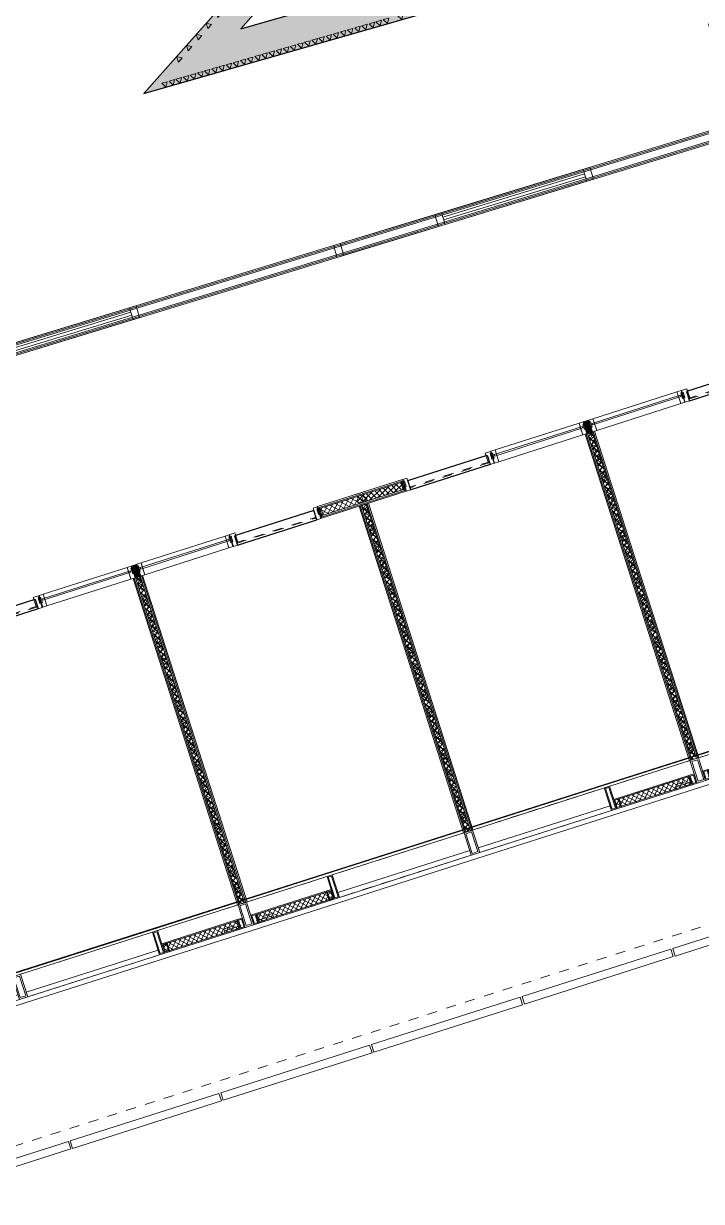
# Model space of a CAD drawing. Header units: metres. Extents: x 66528 to 66676, y 35171 to 35248.
# Drawn here: x 66597.12 to 66603.98, y 35192.25 to 35204.18 of the extents above; entities that cross this region are included whole.
import ezdxf

# ---------------------------------------------------------------- set-up
doc = ezdxf.new("R2010")
doc.units = ezdxf.units.M
doc.header["$LTSCALE"] = 0.00254
for name, pattern in [('Ohne Titel-20', [0.39368, 0.1388888888888889, -0.2547911111111111]), ('Ohne Titel-22', [0.78736, 0.39368, -0.39368]), ('Ohne Titel-23', [0.19685039370078738, 0.1377952755905512, -0.0590551181102362])]:
    doc.linetypes.add(name, pattern=pattern)
for name, color, linetype, lineweight in [('AUSBAU - Darstellungen - Fassade', 7, 'Continuous', 13), ('AUSBAU - Darstellungen - Trockenbau', 7, 'Continuous', 13), ('AUSBAU - Darstellungen - Wände - Mauerwerk', 7, 'Continuous', 25), ('AUSBAU - Objekte - Türen', 7, 'Continuous', 13), ('ROHBAU - Darstellungen - Decken', 150, 'Continuous', 25), ('ROHBAU - Darstellungen - Sichtbetonklassen', 7, 'Continuous', 5), ('ROHBAU - Darstellungen - Wände', 7, 'Continuous', 25)]:
    doc.layers.add(name, color=color, linetype=linetype, lineweight=lineweight)
pattern_1 = [(45, (0, 0), (0.009921875, -0.0088194444454712), [])]
pattern_2 = [(-45, (0.0353553390593274, -0.0353553390593274), (-0.0088970057229139, -0.0109467442724659), [])]
pattern_3 = [(-45.00000000000002, (-34821.13429023796, 66593.29968317236), (-0.0282842712474619, -0.0282842712474619), []), (-135, (-34821.28396117331, 66593.150012237), (-0.0284226963337624, 0.0281451653595912), [])]

# ---------------------------------------------------------------- blocks, each defined once
blk = doc.blocks.new('SB 4')
at = {"layer": 'ROHBAU - Darstellungen - Sichtbetonklassen', "color": 251, "linetype": 'Continuous', "lineweight": 5, "flags": 128}
for points in [[(-0.1213244507059264, -0.05), (-0.15, 0), (-0.1786755492940736, -0.05)], [(-0.0286755492940736, -0.05), (0, 0), (0.0286755492940736, -0.05)]]:
    blk.add_lwpolyline(points, close=True, dxfattribs=at)
blk = doc.blocks.new('Gruppe-199-1')
at = {"layer": 'ROHBAU - Darstellungen - Sichtbetonklassen', "color": 7, "rotation": 196.1550094128664}
for p in [(66601.23407778231, 35204.30748717664), (66601.52314571058, 35204.39048923958), (66600.94500985404, 35204.2244851137), (66600.94500985404, 35204.2244851137), (66600.65594192575, 35204.14148305076), (66600.0778060692, 35203.97547892487), (66600.36687399747, 35204.05848098782), (66599.78873814091, 35203.89247686194), (66599.21060228435, 35203.72647273607), (66599.49967021262, 35203.809474799), (66598.92153435608, 35203.64347067312), (66598.63246642778, 35203.56046861018)]:
    blk.add_blockref('SB 4', p, dxfattribs=at)
blk = doc.blocks.new('Gruppe-200-1')
at = {"layer": 'ROHBAU - Darstellungen - Sichtbetonklassen', "color": 7, "rotation": 48.6645837477981}
for p in [(66605.53783872174, 35211.6234365), (66605.33867593412, 35211.39808390151), (66605.13951314654, 35211.17273130299), (66604.94035035894, 35210.9473787045), (66604.74118757134, 35210.722026106), (66604.54202478372, 35210.4966735075), (66604.34286199615, 35210.271320909), (66604.14369920854, 35210.04596831051), (66603.94453642095, 35209.820615712), (66603.94453642095, 35209.820615712), (66603.74537363334, 35209.59526311352), (66603.54621084574, 35209.36991051502), (66603.34704805816, 35209.14455791652), (66603.14788527056, 35208.91920531802), (66602.94872248295, 35208.69385271952), (66602.74955969537, 35208.46850012102), (66602.55039690777, 35208.24314752252), (66602.35123412017, 35208.01779492403), (66602.15207133257, 35207.79244232553), (66601.95290854498, 35207.56708972703), (66601.75374575738, 35207.34173712853), (66601.55458296978, 35207.11638453003), (66601.3554201822, 35206.89103193153), (66601.15625739457, 35206.66567933304), (66600.95709460699, 35206.44032673453), (66600.75793181939, 35206.21497413603), (66600.55876903179, 35205.98962153754), (66600.3596062442, 35205.76426893904), (66600.1604434566, 35205.53891634053), (66599.96128066898, 35205.31356374206), (66599.96128066898, 35205.31356374206), (66599.76211788143, 35205.08821114356), (66599.5629550938, 35204.86285854506), (66599.3637923062, 35204.63750594656), (66599.16462951861, 35204.41215334806), (66598.96546673102, 35204.18680074957), (66598.76630394343, 35203.96144815107)]:
    blk.add_blockref('SB 4', p, dxfattribs=at)
blk = doc.blocks.new('BTS_kombi_flurtür_OG4')
at = {"layer": 'AUSBAU - Objekte - Türen', "linetype": 'Continuous'}
for p, q in [((-0.7500128874797467, 0.0475006535042681), (0.7499931819236498, 0.0474966880448216)), ((-0.7500128081708788, 0.0775006535041633), (0.7499932612325177, 0.0774966880447168))]:
    blk.add_line(p, q, dxfattribs=at)
at = {"layer": 'AUSBAU - Objekte - Türen', "linetype": 'Continuous', "lineweight": 5, "flags": 128}
for points in [[(-0.8200067870602546, 0.1249999925868569), (-0.7500128478253127, 0.1249999925868569), (-0.7500128478253127, -7.4131431e-09), (-0.8200067870602546, -7.4131431e-09)], [(-0.7500128478253127, 0.124999992586857), (0.7499871521746871, 0.124999992586857), (0.7499871521746871, -7.413143e-09), (-0.7500128478253127, -7.413143e-09)]]:
    blk.add_lwpolyline(points, close=True, dxfattribs=at)
at = {"layer": 'AUSBAU - Objekte - Türen', "flags": 128}
for points in [[(0.7499871521746873, 0.1249943278103533), (0.7499750133678936, -9.517208142e-07), (0.8199750131386815, -5.6721896467e-06), (0.8199871519454749, 0.1249896073415208)], [(1.819987148671016, 0.1249077376552257), (1.819975009864222, -8.75418759418e-05), (1.88997500963501, -9.22623447743e-05), (1.889987148441804, 0.1249030171863932)]]:
    blk.add_lwpolyline(points, close=True, dxfattribs=at)
at = {"layer": 'AUSBAU - Objekte - Türen', "color": 253, "linetype": 'Ohne Titel-22', "flags": 128}
blk.add_lwpolyline([(1.819987148671016, 0.1248460009792425), (1.819975009864222, -8.65975682706e-05), (0.8199750131386815, -1.91961157838e-05), (0.8199871519454749, 0.1249134024317294)], close=True, dxfattribs=at)
at = {"layer": 'AUSBAU - Objekte - Türen', "color": 255, "linetype": 'Continuous', "flags": 128}
blk.add_lwpolyline([(1.819987148671016, 0.1248123184248222), (1.819975009864222, -8.65975682706e-05), (0.8199750131386815, -1.92142876069e-05), (0.8199871519454749, 0.1248797017054859)], close=True, dxfattribs=at)
blk = doc.blocks.new('Nieschentür_2')
at = {"layer": 'AUSBAU - Objekte - Türen', "color": 253, "linetype": 'Ohne Titel-22'}
for p, q in [((-1.49012e-11, -1.216814568325877), (3.1109e-12, 0.2540309800555043)), ((0.0699999999925494, -1.216814568318426), (0.0700000000015554, 0.2540309800555043))]:
    blk.add_line(p, q, dxfattribs=at)
at = {"layer": 'AUSBAU - Objekte - Türen'}
blk.add_line((-1.49012e-11, -1.116324905499815), (0.0699999999850989, -1.116324905499815), dxfattribs=at)
at = {"layer": 'AUSBAU - Objekte - Türen', "linetype": 'Ohne Titel-22'}
blk.add_line((0.0699999999925494, -1.216814568318426), (-1.49012e-11, -1.216814568325877), dxfattribs=at)
at = {"layer": 'AUSBAU - Objekte - Türen', "flags": 128}
for points in [[(0.0700402431575991, 0.2540309800507306), (-0.0353579757982467, 0.2540309800507306), (-0.0353579757982467, 0.319030980050718), (0.0700402431575991, 0.319030980050718)], [(0.0946435599178076, -1.276324905477464), (-0.0353524590283632, -1.276324905477464), (-0.0353564400821924, -1.206324905499815), (0.0946435599178076, -1.206324905499815)]]:
    blk.add_lwpolyline(points, close=True, dxfattribs=at)
blk = doc.blocks.new('Gruppe-313-1')
at = {"layer": 'ROHBAU - Darstellungen - Sichtbetonklassen', "color": 7, "rotation": 196.1549987129385}
for p in [(66600.5820287208, 35204.12026448216), (66600.00389283322, 35203.95426046425), (66600.29296077702, 35204.0372624732), (66599.71482488945, 35203.8712584553), (66599.13668900187, 35203.70525443739), (66599.42575694567, 35203.78825644634), (66598.84762105813, 35203.62225242842), (66598.55855311432, 35203.53925041947)]:
    blk.add_blockref('SB 4', p, dxfattribs=at)
blk = doc.blocks.new('Fassade_BTS_1.60m_Balkon (2D)')
at = {"layer": 'AUSBAU - Darstellungen - Fassade', "linetype": 'Ohne Titel-22'}
blk.add_line((-0.755, 0), (0.755, 0), dxfattribs=at)
at = {"layer": 'AUSBAU - Darstellungen - Fassade', "lineweight": 5, "flags": 128}
blk.add_lwpolyline([(-0.7900004933997989, -1.760003731712698), (-0.7900004933997989, -1.840003731712698), (0.7899995066002012, -1.840003731712698), (0.7899995066002012, -1.760003731712698)], close=True, dxfattribs=at)
blk = doc.blocks.new('Pfosten ab 1.OG (2D)')
at = {"layer": 'AUSBAU - Darstellungen - Fassade', "flags": 128}
for points in [[(-0.045, 0.1199999999997676), (0.045, 0.1199999999997676), (0.045, -0.1199999999997676), (-0.045, -0.1199999999997676)], [(-0.03, 0.1049999999997676), (0.03, 0.1049999999997676), (0.03, -0.1049999999997676), (-0.03, -0.1049999999997676)]]:
    blk.add_lwpolyline(points, close=True, dxfattribs=at)
blk = doc.blocks.new('Fassade_BTS_2.40m_Flügel 0.8m (2D)')
at = {"layer": 'AUSBAU - Darstellungen - Fassade', "linetype": 'Continuous', "lineweight": 5}
h = blk.add_hatch(dxfattribs=at)
h.set_pattern_fill('DÄMMUNG GRAU', color=251, style=0, pattern_type=2)
h.set_pattern_definition([(45, (0, 0), (0.0264583333333318, -0.0264583333333364), []), (-45, (0.0748354676755763, -0.0748354676755763), (-0.0263285232311339, -0.0265881434355389), [])])
h.paths.add_polyline_path([(1.509999999999999, 0.09), (2.29, 0.09), (2.29, 0.01), (1.509999999999999, 0.01)])
at = {"layer": 'AUSBAU - Darstellungen - Fassade', "linetype": 'Continuous'}
for p, q in [((0, 0.24), (2.399999999999999, 0.24)), ((2.299999999999999, 0), (2.299999999999999, 0.1)), ((2.299999999999999, 0), (2.299999999999999, 0.1)), ((0, -0.05), (2.399999999999999, -0.05))]:
    blk.add_line(p, q, dxfattribs=at)
at = {"layer": 'AUSBAU - Darstellungen - Fassade'}
blk.add_line((0, 0), (1.6, 0), dxfattribs=at)
blk.add_line((0, 0), (1.6, 0), dxfattribs=at)
at = {"layer": 'AUSBAU - Darstellungen - Fassade', "flags": 128}
for points in [[(1.445, 0.24), (1.5, 0.24), (1.5, 0), (1.445, 0)], [(1.455, 0.23), (1.49, 0.23), (1.49, 0.01), (1.455, 0.01)], [(0.045, 0.05), (1.445, 0.05), (1.445, 0), (0.045, 0)], [(1.5, 0.1), (2.299999999999999, 0.1), (2.299999999999999, 0), (1.5, 0)], [(1.5, 0.1), (1.554999999999999, 0.1), (1.554999999999999, 0), (1.5, 0)], [(1.509999999999999, 0.09), (2.29, 0.09), (2.29, 0.01), (1.509999999999999, 0.01)], [(1.509999999999999, 0.09), (1.544999999999999, 0.09), (1.544999999999999, 0.01), (1.509999999999999, 0.01)], [(2.354999999999999, 0.1), (2.299999999999999, 0.1), (2.299999999999999, 0), (2.354999999999999, 0)], [(2.345, 0.09), (2.31, 0.09), (2.31, 0.01), (2.345, 0.01)]]:
    blk.add_lwpolyline(points, close=True, dxfattribs=at)
at = {"layer": 'AUSBAU - Darstellungen - Fassade', "color": 254, "linetype": 'Ohne Titel-23', "flags": 128}
for points in [[(2.140000018209219, 0.0499952763542533), (2.320000018209218, 0.0499952763542533), (2.320000018209218, 0.0299952763542533), (2.140000018209219, 0.0299952763542533)], [(2.140000018209219, 0.0299952763542533), (2.320000018209218, 0.0299952763542533), (2.320000018209218, -7.0065259933e-06), (2.140000018209219, -7.0065259933e-06)]]:
    blk.add_lwpolyline(points, close=True, dxfattribs=at)
at = {"layer": 'AUSBAU - Darstellungen - Fassade', "color": 7}
for p in [(0, 0.12), (2.399999999999999, 0.12)]:
    blk.add_blockref('Pfosten ab 1.OG (2D)', p, dxfattribs=at)
blk = doc.blocks.new('Aussparung_1.60m')
at = {"layer": 'ROHBAU - Darstellungen - Decken', "linetype": 'Continuous'}
blk.add_line((0, 0.2699999999997677), (1.6, 0.2699999999997677), dxfattribs=at)
blk = doc.blocks.new('Glastür - Einzelbüro-2')
at = {"layer": 'AUSBAU - Objekte - Türen', "flags": 128}
for points in [[(0, 0), (0, 0.125), (0.0436999999999826, 0.125), (0.0436999999999826, 0.0519999999999709), (0.0436999999999826, 0)], [(0.9300000000000292, 0.125), (0.8736000000000641, 0.125), (0.8736000000000494, 0.0280000000000582), (0.8863000000000321, 0.0280000000000582), (0.8863000000000466, 5.82e-14), (0.9300000000000292, 5.82e-14)]]:
    blk.add_lwpolyline(points, close=True, dxfattribs=at)
at = {"layer": 'AUSBAU - Objekte - Türen', "color": 255, "linetype": 'Continuous', "lineweight": 25, "flags": 128}
blk.add_lwpolyline([(0.8863000000000466, 0.1000000000000582), (0.8863000000000466, 5.82e-14), (0.0436999999999826, 0), (0.0436999999999826, 0.1)], close=True, dxfattribs=at)
at = {"layer": 'AUSBAU - Objekte - Türen', "linetype": 'Ohne Titel-20', "flags": 128}
blk.add_lwpolyline([(0.8799500000000406, 0.0280000000000582), (0.8799500000000406, 0.0200000000000582), (0.0507760475123068, 0.02), (0.0507760475123068, 0.028)], close=True, dxfattribs=at)
blk = doc.blocks.new('QHohlprofil DIN59410')
at = {"layer": 'AUSBAU - Objekte - Türen', "flags": 128}
for points in [[(-0.025, 0.02, -0.4142135623730951), (-0.02, 0.025), (0.02, 0.025, -0.4142135623730951), (0.025, 0.02), (0.025, -0.02, -0.4142135623730951), (0.02, -0.025), (-0.02, -0.025, -0.4142135623730951), (-0.025, -0.02)], [(-0.021, 0.018, -0.4142135623730951), (-0.018, 0.021), (0.018, 0.021, -0.4142135623730951), (0.021, 0.018), (0.021, -0.018, -0.4142135623730951), (0.018, -0.021), (-0.018, -0.021, -0.4142135623730951), (-0.021, -0.018)]]:
    blk.add_lwpolyline(points, format="xyb", close=True, dxfattribs=at)

msp = doc.modelspace()

# ---------------------------------------------------------------- hatches: boundary and pattern name
at = {"layer": 'AUSBAU - Darstellungen - Wände - Mauerwerk', "linetype": 'Continuous', "lineweight": 5}
h = msp.add_hatch(dxfattribs=at)
h.set_pattern_fill('MF_IN WAND', color=253, angle=-90.00000000000004, style=0, pattern_type=2)
h.set_pattern_definition(pattern_3)
h.paths.add_polyline_path([(66602.82374349426, 35200.03221880828), (66602.87137106658, 35200.0474376898), (66603.92832238799, 35196.73970279199), (66603.88069481567, 35196.72448391048)])
h = msp.add_hatch(dxfattribs=at)
h.set_pattern_fill('MF_IN WAND', color=253, angle=-72.27927541461787, style=0, pattern_type=2)
h.set_pattern_definition([(332.7207245853821, (13165.46887429898, 88031.51121445815), (-0.01833312402991669, -0.03555132294730663), []), (242.7207245853822, (13165.37186151766, 88031.32308870756), (-0.03564083924296854, 0.01815848501546526), [])])
h.paths.add_polyline_path([(66602.87137106659, 35200.04743768983), (66602.82374349427, 35200.03221880831), (66603.88069481569, 35196.72448391051), (66603.928322388, 35196.73970279202)])
h = msp.add_hatch(dxfattribs=at)
h.set_pattern_fill('MF_IN WAND', color=253, style=0, pattern_type=2)
h.set_pattern_definition([(45, (-66593.29968317233, -34821.13429023799), (0.0282842712474619, -0.0282842712474619), []), (-45.00000000000001, (-66593.15001223699, -34821.28396117334), (-0.0281451653595912, -0.0284226963337624), [])])
h.paths.add_polyline_path([(66600.95964419679, 35199.54154701449), (66600.98247251907, 35199.47010565601), (66600.50619679585, 35199.31791684082), (66600.48336847356, 35199.38935819931)])
h = msp.add_hatch(dxfattribs=at)
h.set_pattern_fill('MF_IN WAND', color=253, angle=17.7207245854182, style=0, pattern_type=2)
h.set_pattern_definition([(62.72072458541819, (13764.5596223238, -18243.15198431981), (0.03555132294731816, -0.01833312402989433), []), (332.7207245854182, (13764.74774807438, -18243.24899710114), (-0.01815848501544285, -0.03564083924297996), [])])
h.paths.add_polyline_path([(66600.10234789502, 35199.26760714718), (66600.1251762173, 35199.1961657887), (66600.60145194053, 35199.34835460388), (66600.57862361825, 35199.41979596236)])
h = msp.add_hatch(dxfattribs=at)
h.set_pattern_fill('MF_IN WAND', color=253, angle=-90, style=0, pattern_type=2)
h.set_pattern_definition([(-45, (-34821.134290238, 66593.29968317233), (-0.0282842712474619, -0.0282842712474619), []), (-135, (-34821.28396117334, 66593.15001223699), (-0.0284226963337624, 0.0281451653595912), [])])
h.paths.add_polyline_path([(66600.53762002276, 35199.30171249543), (66600.58524759508, 35199.31693137695), (66601.64219891651, 35196.00919647914), (66601.59457134418, 35195.99397759762)])
h = msp.add_hatch(dxfattribs=at)
h.set_pattern_fill('MF_IN WAND', color=253, angle=-72.2792754145818, style=0, pattern_type=2)
h.set_pattern_definition([(332.7207245854182, (13160.89662732279, 88030.05020179879), (-0.01833312402989433, -0.03555132294731816), []), (242.7207245854182, (13160.79961454146, 88029.86207604822), (-0.03564083924297996, 0.01815848501544285), [])])
h.paths.add_polyline_path([(66600.58524759513, 35199.31693137696), (66600.5376200228, 35199.30171249544), (66601.59457134422, 35195.99397759764), (66601.64219891654, 35196.00919647916)])
h = msp.add_hatch(dxfattribs=at)
h.set_pattern_fill('MF_IN WAND', color=253, angle=-90.00000000000004, style=0, pattern_type=2)
h.set_pattern_definition(pattern_3)
h.paths.add_polyline_path([(66598.25149655131, 35198.57120618257), (66598.29912412363, 35198.58642506408), (66599.35607544504, 35195.27869016628), (66599.30844787273, 35195.26347128476)])
h = msp.add_hatch(dxfattribs=at)
h.set_pattern_fill('MF_IN WAND', color=253, angle=-72.27927541458185, style=0, pattern_type=2)
h.set_pattern_definition([(332.7207245854182, (13160.89662732281, 88030.05020179882), (-0.01833312402989433, -0.03555132294731816), []), (242.7207245854182, (13160.79961454149, 88029.86207604823), (-0.03564083924297996, 0.01815848501544285), [])])
h.paths.add_polyline_path([(66598.29912412365, 35198.5864250641), (66598.25149655131, 35198.57120618258), (66599.30844787274, 35195.26347128478), (66599.35607544506, 35195.27869016629)])
at = {"layer": 'AUSBAU - Objekte - Türen', "linetype": 'Continuous', "lineweight": 5}
h = msp.add_hatch(dxfattribs=at)
h.set_pattern_fill('DÄMMUNG GRAU-2', color=8, angle=17.72072458538216, style=0, pattern_type=2)
h.set_pattern_definition([(62.72072458538216, (66603.90146482554, 35196.74161886573), (0.01213553798414964, -0.005380977762232362), [])])
h.paths.add_polyline_path([(66602.85377211377, 35200.09593789674), (66602.85567950751, 35200.09654738401), (66602.87137190011, 35200.04743795617), (66602.82374432779, 35200.03221907466), (66602.8080519352, 35200.08132850249), (66602.80995703809, 35200.08193725775), (66602.78821098215, 35200.14999165783), (66602.83202605783, 35200.16399229682)])
h = msp.add_hatch(dxfattribs=at)
h.set_pattern_fill('DÄMMUNG GRAU-2-1', color=251, angle=17.72072458538216, style=0, pattern_type=2)
h.set_pattern_definition([(332.7207245853821, (66603.94590397923, 35196.71870246069), (-0.005142911588669551, -0.0131353866098968), [])])
h.paths.add_polyline_path([(66602.85377211377, 35200.09593789674), (66602.85567950751, 35200.09654738401), (66602.87137190011, 35200.04743795617), (66602.82374432779, 35200.03221907466), (66602.8080519352, 35200.08132850249), (66602.80995703809, 35200.08193725775), (66602.78821098215, 35200.14999165783), (66602.83202605783, 35200.16399229682)])
h = msp.add_hatch(dxfattribs=at)
h.set_pattern_fill('DÄMMUNG GRAU-2', color=8, style=0, pattern_type=2)
h.set_pattern_definition(pattern_1)
h.paths.add_polyline_path([(66602.80995766186, 35200.08193745706), (66602.80805026811, 35200.08132796978), (66602.82374266072, 35200.03221854194), (66602.87137023304, 35200.04743742345), (66602.85567784045, 35200.09654685129), (66602.85377273755, 35200.09593809603), (66602.83202668162, 35200.16399249611), (66602.78821160593, 35200.14999185713)])
h = msp.add_hatch(dxfattribs=at)
h.set_pattern_fill('DÄMMUNG GRAU-2-1', color=251, style=0, pattern_type=2)
h.set_pattern_definition(pattern_2)
h.paths.add_polyline_path([(66602.80995766186, 35200.08193745706), (66602.80805026811, 35200.08132796978), (66602.82374266072, 35200.03221854194), (66602.87137023304, 35200.04743742345), (66602.85567784045, 35200.09654685129), (66602.85377273755, 35200.09593809603), (66602.83202668162, 35200.16399249611), (66602.78821160593, 35200.14999185713)])
h = msp.add_hatch(dxfattribs=at)
h.set_pattern_fill('DÄMMUNG GRAU-2', color=8, angle=17.7207245854182, style=0, pattern_type=2)
h.set_pattern_definition([(62.72072458541819, (66599.3292178826, 35195.28060624), (0.01213553798415302, -0.00538097776222473), [])])
h.paths.add_polyline_path([(66598.28152517082, 35198.634925271), (66598.28343256457, 35198.63553475828), (66598.29912495716, 35198.58642533044), (66598.25149738484, 35198.57120644892), (66598.23580499223, 35198.62031587676), (66598.23771009513, 35198.62092463202), (66598.2159640392, 35198.6889790321), (66598.25977911489, 35198.70297967108)])
h = msp.add_hatch(dxfattribs=at)
h.set_pattern_fill('DÄMMUNG GRAU-2-1', color=251, angle=17.7207245854182, style=0, pattern_type=2)
h.set_pattern_definition([(332.7207245854182, (66599.37365703628, 35195.25768983496), (-0.00514291158866129, -0.01313538660990003), [])])
h.paths.add_polyline_path([(66598.28152517082, 35198.634925271), (66598.28343256457, 35198.63553475828), (66598.29912495716, 35198.58642533044), (66598.25149738484, 35198.57120644892), (66598.23580499223, 35198.62031587676), (66598.23771009513, 35198.62092463202), (66598.2159640392, 35198.6889790321), (66598.25977911489, 35198.70297967108)])
h = msp.add_hatch(dxfattribs=at)
h.set_pattern_fill('DÄMMUNG GRAU-2', color=8, style=0, pattern_type=2)
h.set_pattern_definition(pattern_1)
h.paths.add_polyline_path([(66598.23771071892, 35198.62092483134), (66598.23580332518, 35198.62031534406), (66598.25149571778, 35198.57120591622), (66598.29912329011, 35198.58642479774), (66598.2834308975, 35198.63553422558), (66598.2815257946, 35198.63492547032), (66598.25977973867, 35198.7029798704), (66598.21596466299, 35198.68897923142)])
h = msp.add_hatch(dxfattribs=at)
h.set_pattern_fill('DÄMMUNG GRAU-2-1', color=251, style=0, pattern_type=2)
h.set_pattern_definition(pattern_2)
h.paths.add_polyline_path([(66598.23771071892, 35198.62092483134), (66598.23580332518, 35198.62031534406), (66598.25149571778, 35198.57120591622), (66598.29912329011, 35198.58642479774), (66598.2834308975, 35198.63553422558), (66598.2815257946, 35198.63492547032), (66598.25977973867, 35198.7029798704), (66598.21596466299, 35198.68897923142)])
at = {"layer": 'ROHBAU - Darstellungen - Wände', "linetype": 'Continuous', "lineweight": 5}
h = msp.add_hatch(dxfattribs=at)
h.set_pattern_fill('STAHLBETON 1_5MM', angle=48.53029892045914, style=0, pattern_type=2)
h.set_pattern_definition([(93.53029892045912, (0, 0), (0.0748576781565993, 0.0046182270410833), []), (93.53029892045912, (0.0399257447460249, 0.0024631561993648), (0.0748576781565993, 0.0046182270410833), [0.06, -0.04])])
h.paths.add_polyline_path([(66599.31704257971, 35204.13158966418), (66598.33693566918, 35203.475618155), (66605.61405201488, 35211.70967180459), (66605.73912097036, 35211.39816827835)])
h = msp.add_hatch(dxfattribs=at)
h.set_pattern_fill('STAHLBETON 1_5MM', angle=16.02072458546093, style=0, pattern_type=2)
h.set_pattern_definition([(61.02072458546094, (0, 0), (0.0656096258624651, -0.0363369920905315), []), (61.02072458546094, (0.0349932463786421, -0.0193805299171838), (0.0656096258624651, -0.0363369920905315), [0.06, -0.04])])
h.paths.add_polyline_path([(66598.33693566918, 35203.475618155), (66599.31704257971, 35204.13158966418), (66606.43628674732, 35206.17578722008), (66606.77592484994, 35205.89876317594)])

# ---------------------------------------------------------------- linework, layer by layer
at = {"layer": 'AUSBAU - Darstellungen - Fassade', "linetype": 'Ohne Titel-22'}
msp.add_line((66528.62193236614, 35170.95465922587), (66616.1476309237, 35198.92256040507), dxfattribs=at)
at = {"layer": 'AUSBAU - Darstellungen - Trockenbau', "color": 7, "linetype": 'Continuous', "lineweight": 13}
for p, q in [((66550.46274056734, 35186.7349305921), (66626.54329096983, 35209.95981075335)), ((66550.57887596676, 35186.63968836041), (66626.55681304124, 35209.83324406049))]:
    msp.add_line(p, q, dxfattribs=at)
at = {"layer": 'AUSBAU - Darstellungen - Trockenbau', "color": 7, "linetype": 'Continuous', "lineweight": 5}
for p, q in [((66550.47435410728, 35186.72540636893), (66626.54464317697, 35209.94715408406)), ((66550.47435410728, 35186.72540636893), (66626.54464317697, 35209.94715408406)), ((66550.48596764723, 35186.71588214576), (66626.5459953841, 35209.93449741478)), ((66550.48596764723, 35186.71588214576), (66626.5459953841, 35209.93449741478)), ((66550.55564888688, 35186.65873680675), (66626.55410862697, 35209.85855739906)), ((66550.55564888688, 35186.65873680675), (66626.55410862697, 35209.85855739906)), ((66550.56726242682, 35186.64921258358), (66626.5554608341, 35209.84590072979)), ((66550.56726242682, 35186.64921258358), (66626.5554608341, 35209.84590072979))]:
    msp.add_line(p, q, dxfattribs=at)
at = {"layer": 'AUSBAU - Darstellungen - Wände - Mauerwerk', "color": 7, "linetype": 'Continuous', "lineweight": 13}
for p, q in [((66602.89518485274, 35200.05504713056), (66602.79992970808, 35200.02460936752)), ((66602.7999297081, 35200.02460936755), (66602.89518485275, 35200.05504713059)), ((66602.79992970808, 35200.02460936752), (66603.85688102951, 35196.71687446972)), ((66602.7999297081, 35200.02460936755), (66603.85688102953, 35196.71687446975)), ((66602.89518485274, 35200.05504713056), (66603.95213617415, 35196.74731223276)), ((66602.89518485275, 35200.05504713059), (66603.95213617416, 35196.74731223279)), ((66600.95203475603, 35199.56536080065), (66600.47575903281, 35199.41317198547)), ((66600.99008195983, 35199.44629186984), (66600.95203475603, 35199.56536080065)), ((66600.09473845427, 35199.29142093334), (66600.57101417749, 35199.44360974852)), ((66600.99008195983, 35199.44629186984), (66600.5138062366, 35199.29410305466)), ((66600.13278565806, 35199.17235200253), (66600.09473845427, 35199.29142093334)), ((66600.13278565806, 35199.17235200253), (66600.60906138128, 35199.32454081772)), ((66600.60906138124, 35199.3245408177), (66600.5138062366, 35199.29410305466)), ((66600.51380623665, 35199.29410305469), (66600.60906138128, 35199.32454081772)), ((66600.5138062366, 35199.29410305466), (66601.57075755802, 35195.98636815686)), ((66600.51380623665, 35199.29410305469), (66601.57075755806, 35195.98636815687)), ((66600.60906138124, 35199.3245408177), (66601.66601270267, 35196.0168059199)), ((66600.60906138128, 35199.32454081772), (66601.6660127027, 35196.01680591991)), ((66598.32293790979, 35198.59403450484), (66598.22768276515, 35198.56359674181)), ((66598.22768276515, 35198.56359674182), (66598.3229379098, 35198.59403450486)), ((66598.22768276515, 35198.56359674181), (66599.28463408657, 35195.255861844)), ((66598.22768276515, 35198.56359674182), (66599.28463408658, 35195.25586184402)), ((66598.32293790979, 35198.59403450484), (66599.3798892312, 35195.28629960704)), ((66598.3229379098, 35198.59403450486), (66599.37988923122, 35195.28629960705)), ((66601.66601270267, 35196.0168059199), (66601.57075755802, 35195.98636815686)), ((66601.57075755806, 35195.98636815687), (66601.6660127027, 35196.01680591991))]:
    msp.add_line(p, q, dxfattribs=at)
at = {"layer": 'AUSBAU - Darstellungen - Wände - Mauerwerk', "color": 7, "linetype": 'Continuous', "lineweight": 5}
for p, q in [((66602.81183660118, 35200.0284140879), (66603.86878792259, 35196.7206791901)), ((66602.81183660118, 35200.0284140879), (66603.86878792259, 35196.7206791901)), ((66602.81183660119, 35200.02841408793), (66603.8687879226, 35196.72067919013)), ((66602.81183660119, 35200.02841408793), (66603.8687879226, 35196.72067919013)), ((66602.82374349426, 35200.03221880828), (66603.88069481567, 35196.72448391048)), ((66602.82374349426, 35200.03221880828), (66603.88069481567, 35196.72448391048)), ((66602.82374349427, 35200.03221880831), (66603.88069481569, 35196.72448391051)), ((66602.82374349427, 35200.03221880831), (66603.88069481569, 35196.72448391051)), ((66602.87137106658, 35200.0474376898), (66603.92832238799, 35196.73970279199)), ((66602.87137106658, 35200.0474376898), (66603.92832238799, 35196.73970279199)), ((66602.87137106659, 35200.04743768983), (66603.928322388, 35196.73970279202)), ((66602.87137106659, 35200.04743768983), (66603.928322388, 35196.73970279202)), ((66602.88327795966, 35200.05124241018), (66603.94022928107, 35196.74350751238)), ((66602.88327795966, 35200.05124241018), (66603.94022928107, 35196.74350751238)), ((66602.88327795967, 35200.05124241021), (66603.94022928108, 35196.74350751241)), ((66602.88327795967, 35200.05124241021), (66603.94022928108, 35196.74350751241)), ((66600.95583947642, 35199.55345390757), (66600.4795637532, 35199.40126509239)), ((66600.95583947642, 35199.55345390757), (66600.4795637532, 35199.40126509239)), ((66600.95964419679, 35199.54154701449), (66600.48336847356, 35199.38935819931)), ((66600.95964419679, 35199.54154701449), (66600.48336847356, 35199.38935819931)), ((66600.09854317464, 35199.27951404026), (66600.57481889788, 35199.43170285544)), ((66600.09854317464, 35199.27951404026), (66600.57481889788, 35199.43170285544)), ((66600.10234789502, 35199.26760714718), (66600.57862361825, 35199.41979596236)), ((66600.10234789502, 35199.26760714718), (66600.57862361825, 35199.41979596236)), ((66600.98247251907, 35199.47010565601), (66600.50619679585, 35199.31791684082)), ((66600.98247251907, 35199.47010565601), (66600.50619679585, 35199.31791684082)), ((66600.98627723946, 35199.45819876292), (66600.51000151623, 35199.30600994774)), ((66600.98627723946, 35199.45819876292), (66600.51000151623, 35199.30600994774)), ((66600.1251762173, 35199.1961657887), (66600.60145194053, 35199.34835460388)), ((66600.1251762173, 35199.1961657887), (66600.60145194053, 35199.34835460388)), ((66600.12898093768, 35199.18425889561), (66600.6052566609, 35199.3364477108)), ((66600.12898093768, 35199.18425889561), (66600.6052566609, 35199.3364477108)), ((66600.52571312968, 35199.29790777505), (66601.5826644511, 35195.99017287724)), ((66600.52571312968, 35199.29790777505), (66601.5826644511, 35195.99017287724)), ((66600.52571312973, 35199.29790777506), (66601.58266445114, 35195.99017287726)), ((66600.52571312973, 35199.29790777506), (66601.58266445114, 35195.99017287726)), ((66600.53762002276, 35199.30171249543), (66601.59457134418, 35195.99397759762)), ((66600.53762002276, 35199.30171249543), (66601.59457134418, 35195.99397759762)), ((66600.5376200228, 35199.30171249544), (66601.59457134422, 35195.99397759764)), ((66600.5376200228, 35199.30171249544), (66601.59457134422, 35195.99397759764)), ((66600.58524759508, 35199.31693137695), (66601.64219891651, 35196.00919647914)), ((66600.58524759508, 35199.31693137695), (66601.64219891651, 35196.00919647914)), ((66600.58524759513, 35199.31693137696), (66601.64219891654, 35196.00919647916)), ((66600.58524759513, 35199.31693137696), (66601.64219891654, 35196.00919647916)), ((66600.59715448816, 35199.32073609732), (66601.65410580959, 35196.01300119952)), ((66600.59715448816, 35199.32073609732), (66601.65410580959, 35196.01300119952)), ((66600.5971544882, 35199.32073609734), (66601.65410580962, 35196.01300119954)), ((66600.5971544882, 35199.32073609734), (66601.65410580962, 35196.01300119954)), ((66598.23958965823, 35198.56740146218), (66599.29654097965, 35195.25966656438)), ((66598.23958965823, 35198.56740146218), (66599.29654097965, 35195.25966656438)), ((66598.23958965823, 35198.5674014622), (66599.29654097966, 35195.25966656439)), ((66598.23958965823, 35198.5674014622), (66599.29654097966, 35195.25966656439)), ((66598.25149655131, 35198.57120618257), (66599.30844787273, 35195.26347128476)), ((66598.25149655131, 35198.57120618257), (66599.30844787273, 35195.26347128476)), ((66598.25149655131, 35198.57120618258), (66599.30844787274, 35195.26347128478)), ((66598.25149655131, 35198.57120618258), (66599.30844787274, 35195.26347128478)), ((66598.29912412363, 35198.58642506408), (66599.35607544504, 35195.27869016628)), ((66598.29912412363, 35198.58642506408), (66599.35607544504, 35195.27869016628)), ((66598.29912412365, 35198.5864250641), (66599.35607544506, 35195.27869016629)), ((66598.29912412365, 35198.5864250641), (66599.35607544506, 35195.27869016629)), ((66598.31103101671, 35198.59022978447), (66599.36798233812, 35195.28249488666)), ((66598.31103101671, 35198.59022978447), (66599.36798233812, 35195.28249488666)), ((66598.31103101672, 35198.59022978447), (66599.36798233814, 35195.28249488668)), ((66598.31103101672, 35198.59022978447), (66599.36798233814, 35195.28249488668))]:
    msp.add_line(p, q, dxfattribs=at)
at = {"layer": 'AUSBAU - Darstellungen - Wände - Mauerwerk', "color": 253, "linetype": 'Ohne Titel-22', "lineweight": 13}
for p, q in [((66603.97755923311, 35196.50348100409), (66601.69143576163, 35195.77297469123)), ((66599.40531229018, 35195.04246837839), (66601.69143576166, 35195.77297469124)), ((66599.40531229017, 35195.04246837837), (66597.11918881869, 35194.31196206552)), ((66594.8330653472, 35193.58145575265), (66597.11918881867, 35194.31196206551))]:
    msp.add_line(p, q, dxfattribs=at)
at = {"layer": 'AUSBAU - Objekte - Türen', "flags": 128}
for points in [[(66603.72996053933, 35200.4530172841), (66603.76800774313, 35200.33394835328), (66603.80963424133, 35200.34724965573), (66603.78741467433, 35200.41678591132), (66603.77158703754, 35200.46631858654)], [(66603.76371044095, 35200.41918261104), (66602.87183736656, 35200.13419410572), (66602.87640303101, 35200.11990583402), (66603.76827610542, 35200.40489433934)], [(66602.78093268831, 35200.14976558096), (66602.81897989211, 35200.03069665014), (66602.77735339389, 35200.0173953477), (66602.75513382688, 35200.08693160329), (66602.7393061901, 35200.13646427851)], [(66602.78093435538, 35200.14976611367), (66602.81898155918, 35200.03069718287), (66602.77735506097, 35200.01739588042), (66602.75513549395, 35200.08693213602), (66602.73930785716, 35200.13646481123)], [(66602.83332240547, 35200.16650615496), (66602.785697124, 35200.15128800547), (66602.79178588306, 35200.13223320093), (66602.79369098596, 35200.13284195619), (66602.78821098215, 35200.14999165783), (66602.83202605783, 35200.16399229682), (66602.83750606164, 35200.14684259517), (66602.83941116453, 35200.14745135043)], [(66602.78569774778, 35200.15128820476), (66602.83332302925, 35200.16650635427), (66602.83941178831, 35200.14745154973), (66602.83750668542, 35200.14684279447), (66602.83202668162, 35200.16399249611), (66602.78821160593, 35200.14999185713), (66602.79369160974, 35200.13284215549), (66602.79178650684, 35200.13223340023)], [(66602.85377211377, 35200.09593789674), (66602.85567950751, 35200.09654738401), (66602.87137190011, 35200.04743795617), (66602.82374432779, 35200.03221907466), (66602.8080519352, 35200.08132850249), (66602.80995703809, 35200.08193725775), (66602.78821098215, 35200.14999165783), (66602.83202605783, 35200.16399229682)], [(66602.80995766186, 35200.08193745706), (66602.80805026811, 35200.08132796978), (66602.82374266072, 35200.03221854194), (66602.87137023304, 35200.04743742345), (66602.85567784045, 35200.09654685129), (66602.85377273755, 35200.09593809603), (66602.83202668162, 35200.16399249611), (66602.78821160593, 35200.14999185713)], [(66602.83808579786, 35200.16802824606), (66602.87613300167, 35200.04895931525), (66602.91775949988, 35200.06226061769), (66602.89553993286, 35200.13179687328), (66602.87971229608, 35200.1813295485)], [(66602.83808746494, 35200.16802877877), (66602.87613466874, 35200.04895984796), (66602.91776116694, 35200.06226115041), (66602.89554159992, 35200.131797406), (66602.87971396315, 35200.18133008122)], [(66601.88118301732, 35199.81764110014), (66602.77305609173, 35200.10262960546), (66602.77762175618, 35200.08834133376), (66601.88574868179, 35199.80335282844)], [(66601.88905961391, 35199.86477707564), (66601.9271068177, 35199.74570814483), (66601.8854803195, 35199.73240684238), (66601.86326075248, 35199.80194309798), (66601.8474331157, 35199.85147577319)], [(66600.93583041064, 35199.53393757373), (66600.95865873291, 35199.46249621525), (66600.97056562599, 35199.46630093563), (66600.94773730372, 35199.53774229411)], [(66600.94393258334, 35199.54964918719), (66600.97437034638, 35199.45439404255), (66600.98627723946, 35199.45819876293), (66600.95583947642, 35199.55345390757)], [(66600.11045006772, 35199.28331876064), (66600.14088783076, 35199.188063616), (66600.12898093768, 35199.18425889562), (66600.09854317464, 35199.27951404026)], [(66600.12616168118, 35199.27521658794), (66600.14899000346, 35199.20377522946), (66600.13708311038, 35199.19997050908), (66600.1142547881, 35199.27141186756)], [(66599.191463498, 35198.95816998531), (66598.29959042362, 35198.67318147999), (66598.30415608807, 35198.65889320829), (66599.19602916246, 35198.94388171361)], [(66599.15771359639, 35198.99200465836), (66599.19576080018, 35198.87293572755), (66599.23738729839, 35198.88623703), (66599.21516773138, 35198.95577328559), (66599.1993400946, 35199.00530596081)], [(66598.20868574537, 35198.68875295524), (66598.24673294916, 35198.56968402443), (66598.20510645096, 35198.55638272198), (66598.18288688394, 35198.62591897757), (66598.16705924716, 35198.67545165279)], [(66598.20868741244, 35198.68875348794), (66598.24673461623, 35198.56968455713), (66598.20510811801, 35198.55638325468), (66598.182888551, 35198.62591951028), (66598.16706091422, 35198.6754521855)], [(66598.26107546252, 35198.70549352923), (66598.21345018105, 35198.69027537973), (66598.21953894012, 35198.6712205752), (66598.22144404301, 35198.67182933046), (66598.2159640392, 35198.6889790321), (66598.25977911489, 35198.70297967108), (66598.26525911869, 35198.68582996944), (66598.26716422159, 35198.6864387247)], [(66598.21345080483, 35198.69027557905), (66598.2610760863, 35198.70549372855), (66598.26716484537, 35198.68643892401), (66598.26525974247, 35198.68583016875), (66598.25977973867, 35198.7029798704), (66598.21596466299, 35198.68897923142), (66598.2214446668, 35198.67182952978), (66598.2195395639, 35198.67122077451)], [(66598.28152517082, 35198.634925271), (66598.28343256457, 35198.63553475828), (66598.29912495716, 35198.58642533044), (66598.25149738484, 35198.57120644892), (66598.23580499223, 35198.62031587676), (66598.23771009513, 35198.62092463202), (66598.2159640392, 35198.6889790321), (66598.25977911489, 35198.70297967108)], [(66598.23771071892, 35198.62092483134), (66598.23580332518, 35198.62031534406), (66598.25149571778, 35198.57120591622), (66598.29912329011, 35198.58642479774), (66598.2834308975, 35198.63553422558), (66598.2815257946, 35198.63492547032), (66598.25977973867, 35198.7029798704), (66598.21596466299, 35198.68897923142)], [(66598.26583885493, 35198.70701562034), (66598.30388605873, 35198.58794668953), (66598.34551255693, 35198.60124799197), (66598.32329298991, 35198.67078424757), (66598.30746535314, 35198.72031692279)], [(66598.26584052198, 35198.70701615304), (66598.3038877258, 35198.58794722223), (66598.345514224, 35198.60124852468), (66598.32329465698, 35198.67078478027), (66598.3074670202, 35198.72031745549)], [(66597.30893607439, 35198.35662847442), (66598.20080914878, 35198.64161697974), (66598.20537481323, 35198.62732870804), (66597.31350173884, 35198.34234020273)], [(66597.31681267098, 35198.40376444993), (66597.35485987477, 35198.28469551911), (66597.31323337655, 35198.27139421667), (66597.29101380955, 35198.34093047226), (66597.27518617276, 35198.39046314748)]]:
    msp.add_lwpolyline(points, close=True, dxfattribs=at)
at = {"layer": 'AUSBAU - Objekte - Türen', "linetype": 'Continuous', "lineweight": 5, "flags": 128}
for points in [[(66603.72996053933, 35200.4530172841), (66602.87971396315, 35200.18133008122), (66602.91776116694, 35200.06226115041), (66603.76800774313, 35200.33394835328)], [(66603.78641210643, 35200.38706665257), (66603.76814944862, 35200.44421973936), (66603.79196323478, 35200.45182918011), (66603.8102258926, 35200.39467609332)], [(66601.88905961391, 35199.86477707564), (66602.7393061901, 35200.13646427851), (66602.77735339389, 35200.0173953477), (66601.9271068177, 35199.74570814483)], [(66602.7957577572, 35200.07051364698), (66602.77749509938, 35200.12766673377), (66602.791784216, 35200.13223266821), (66602.81004687381, 35200.07507958142)], [(66602.81004854088, 35200.07508011414), (66602.79178588306, 35200.13223320093), (66602.77750140724, 35200.12766874941), (66602.79576406506, 35200.07051566262)], [(66602.85767444613, 35200.09029846294), (66602.83941178831, 35200.14745154973), (66602.85369626414, 35200.15201600125), (66602.87195892195, 35200.09486291447)], [(66602.87196522982, 35200.0948649301), (66602.853702572, 35200.15201801689), (66602.83941345538, 35200.14745208245), (66602.8576761132, 35200.09029899566)], [(66601.88131088058, 35199.77831192452), (66601.86304822276, 35199.8354650113), (66601.8392344366, 35199.82785557055), (66601.85749709442, 35199.77070248376)], [(66600.99067590194, 35199.49371903946), (66600.97241324412, 35199.55087212624), (66600.95812497241, 35199.54630646179), (66600.97638763025, 35199.48915337501)], [(66600.10480014213, 35199.2106469119), (66600.0865374843, 35199.26779999868), (66600.100825756, 35199.27236566314), (66600.11908841382, 35199.21521257635)], [(66599.15771359639, 35198.99200465836), (66598.3074670202, 35198.72031745549), (66598.345514224, 35198.60124852468), (66599.19576080018, 35198.87293572755)], [(66599.21416516349, 35198.92605402684), (66599.19590250566, 35198.98320711363), (66599.21971629182, 35198.99081655438), (66599.23797894965, 35198.93366346759)], [(66597.31681267098, 35198.40376444993), (66598.16705924716, 35198.67545165279), (66598.20510645096, 35198.55638272198), (66597.35485987477, 35198.28469551911)], [(66598.22351081425, 35198.60950102127), (66598.20524815643, 35198.66665410806), (66598.21953727305, 35198.6712200425), (66598.23779993087, 35198.61406695571)], [(66598.23780159793, 35198.61406748841), (66598.21953894012, 35198.6712205752), (66598.2052544643, 35198.66665612368), (66598.22351712211, 35198.60950303689)], [(66598.28542750319, 35198.62928583723), (66598.26716484537, 35198.68643892401), (66598.28144932119, 35198.69100337553), (66598.29971197901, 35198.63385028875)], [(66598.29971828687, 35198.63385230437), (66598.28145562904, 35198.69100539116), (66598.26716651244, 35198.68643945672), (66598.28542917025, 35198.62928636993)], [(66597.30906393765, 35198.3172992988), (66597.29080127981, 35198.37445238559), (66597.26698749365, 35198.36684294483), (66597.28525015147, 35198.30968985805)]]:
    msp.add_lwpolyline(points, close=True, dxfattribs=at)
at = {"layer": 'ROHBAU - Darstellungen - Decken'}
msp.add_line((66615.91988768632, 35200.60297263366), (66531.77219990054, 35173.71451847444), dxfattribs=at)
at = {"layer": 'ROHBAU - Darstellungen - Wände', "color": 7, "linetype": 'Continuous', "lineweight": 25}
for p, q in [((66598.33693566918, 35203.475618155), (66605.61405201488, 35211.70967180459)), ((66599.31704257971, 35204.13158966418), (66605.73912097036, 35211.39816827835)), ((66599.31704257971, 35204.13158966418), (66606.43628674732, 35206.17578722008)), ((66598.33693566918, 35203.475618155), (66606.77592484994, 35205.89876317594))]:
    msp.add_line(p, q, dxfattribs=at)

# ---------------------------------------------------------------- block references
at = {"layer": 'AUSBAU - Darstellungen - Fassade', "color": 7, "xscale": -1, "rotation": 17.72069999925876}
for p in [(66606.26368150876, 35197.23399053791), (66601.69143393887, 35195.77297987415), (66597.11918636897, 35194.31196921039)]:
    msp.add_blockref('Fassade_BTS_2.40m_Flügel 0.8m (2D)', p, dxfattribs=at)
at = {"layer": 'AUSBAU - Darstellungen - Fassade', "color": 7}
for name, p, rotation in [('Aussparung_1.60m', (66603.21551646198, 35196.25998342923), 17.7207), ('Fassade_BTS_1.60m_Balkon (2D)', (66603.90450719072, 35196.73209758497), 17.72070000000002), ('Fassade_BTS_2.40m_Flügel 0.8m (2D)', (66601.69143393887, 35195.77297987416), 17.72070000000002), ('Aussparung_1.60m', (66601.69143393869, 35195.77297987462), 17.7207), ('Fassade_BTS_1.60m_Balkon (2D)', (66602.38042466741, 35196.24509403038), 17.72070000000002), ('Aussparung_1.60m', (66600.1673514154, 35195.28597632003), 17.7207), ('Fassade_BTS_1.60m_Balkon (2D)', (66600.85634214412, 35195.75809047578), 17.72070000000002), ('Aussparung_1.60m', (66598.6432688921, 35194.79897276543), 17.7207), ('Fassade_BTS_1.60m_Balkon (2D)', (66599.33225962082, 35195.27108692118), 17.72070000000002), ('Fassade_BTS_2.40m_Flügel 0.8m (2D)', (66597.11918636897, 35194.3119692104), 17.72070000000002), ('Aussparung_1.60m', (66597.11918636881, 35194.31196921083), 17.7207), ('Fassade_BTS_1.60m_Balkon (2D)', (66597.80817709751, 35194.78408336659), 17.72070000000002), ('Fassade_BTS_1.60m_Balkon (2D)', (66596.2840945742, 35194.29707981199), 17.72070000000002)]:
    msp.add_blockref(name, p, dxfattribs=dict(at, rotation=rotation))
at = {"layer": 'AUSBAU - Objekte - Türen', "color": 7}
for name, p, rotation in [('Nieschentür_2', (66604.17615840903, 35203.99083364742), 196.0206999994453), ('Glastür - Einzelbüro-2', (66600.99484471706, 35199.447813758), 17.72072458538971), ('Glastür - Einzelbüro-2', (66596.42259777412, 35197.98680113228), 17.7207245853061)]:
    msp.add_blockref(name, p, dxfattribs=dict(at, rotation=rotation))
at = {"layer": 'AUSBAU - Objekte - Türen', "color": 7, "xscale": -1}
for name, p, rotation in [('BTS_kombi_flurtür_OG4', (66602.10063768101, 35202.36768435661), 16.9757191640474), ('BTS_kombi_flurtür_OG4', (66597.50939219166, 35200.96612787294), 16.9757191640474), ('Glastür - Einzelbüro-2', (66604.70026984377, 35200.63184274012), 17.7207245853822), ('Glastür - Einzelbüro-2', (66600.12802290083, 35199.17083011439), 17.72072458541825)]:
    msp.add_blockref(name, p, dxfattribs=dict(at, rotation=rotation))
at = {"layer": 'AUSBAU - Objekte - Türen', "xscale": -1}
for p, rotation in [((66602.82594441366, 35200.10746295796), 17.72072458538971), ((66598.25369747073, 35198.64645033224), 17.7207245853061)]:
    msp.add_blockref('QHohlprofil DIN59410', p, dxfattribs=dict(at, rotation=rotation))
at = {"layer": 'AUSBAU - Objekte - Türen'}
for p, rotation in [((66602.82594608073, 35200.10746349068), 17.72072458538216), ((66598.25369913779, 35198.64645086494), 17.7207245854182)]:
    msp.add_blockref('QHohlprofil DIN59410', p, dxfattribs=dict(at, rotation=rotation))
at = {"layer": 'ROHBAU - Darstellungen - Wände', "color": 7}
for name in ['Gruppe-200-1', 'Gruppe-199-1', 'Gruppe-313-1']:
    msp.add_blockref(name, (0, 0), dxfattribs=at)

doc.saveas('drawing.dxf')
